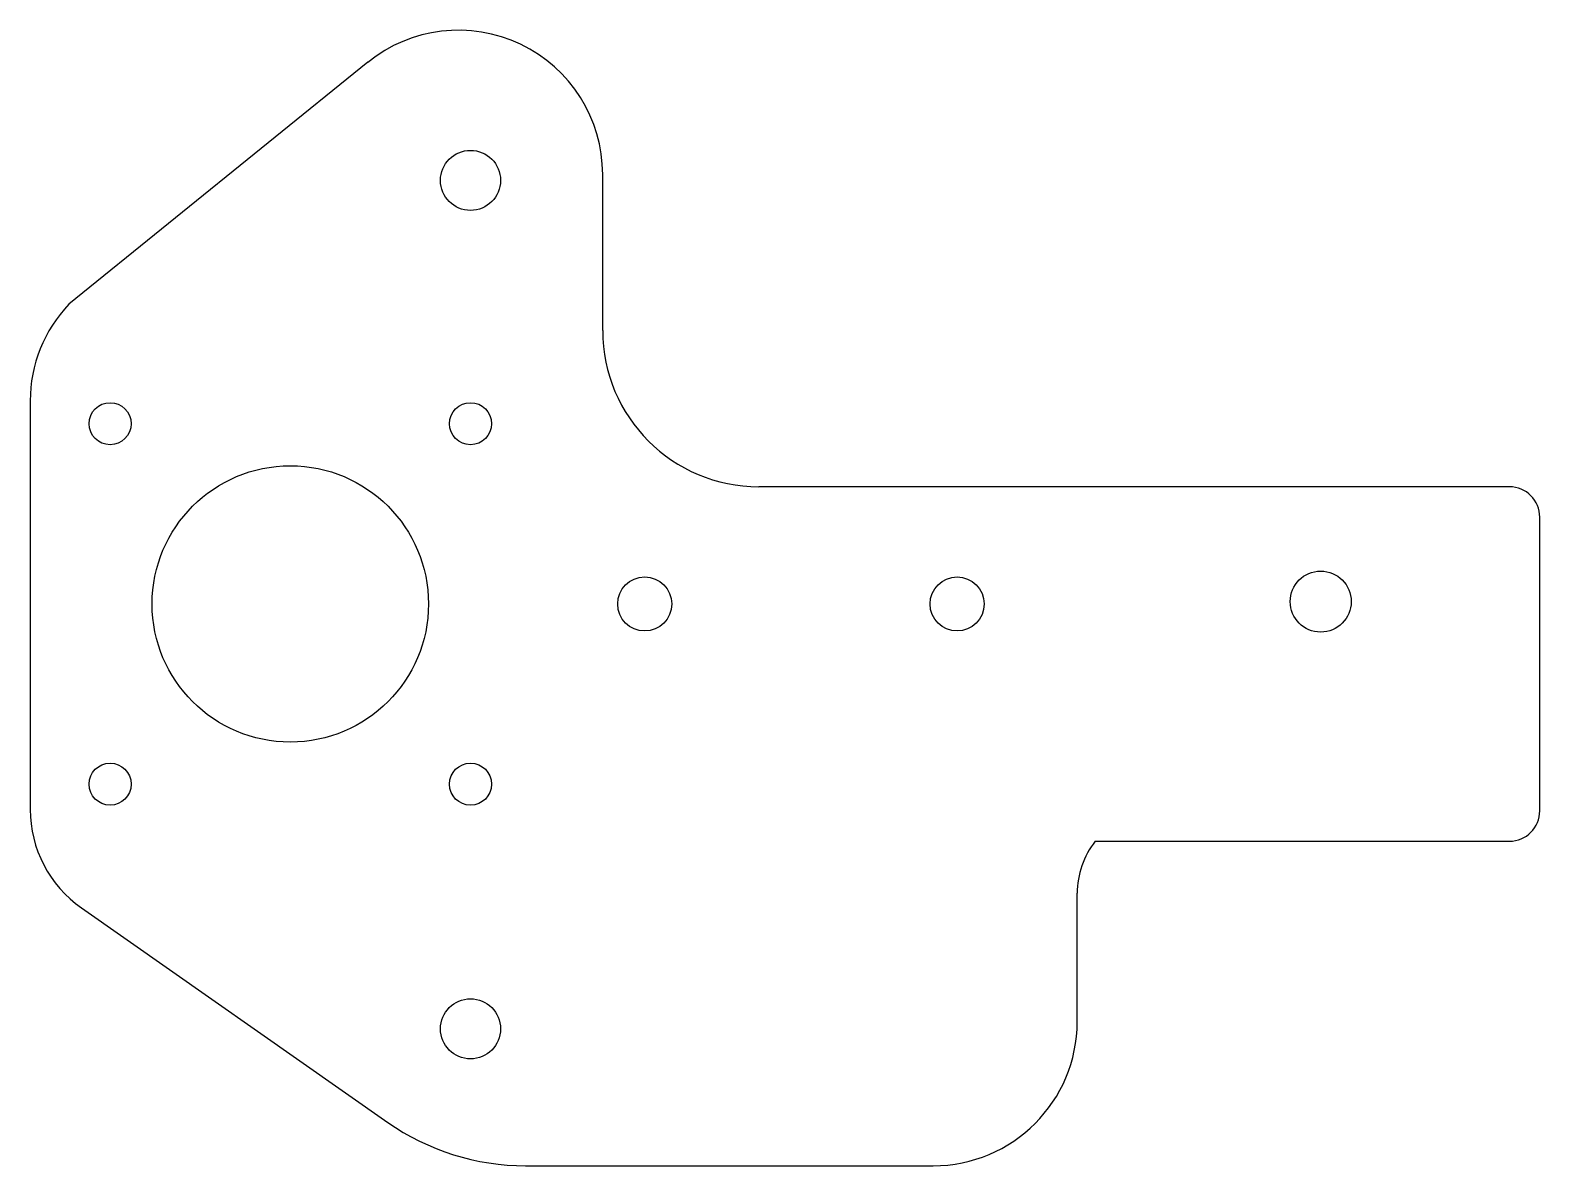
# Model space of a CAD drawing. Header units: inches. Extents: x -4.95 to 0, y -2.22 to 1.5.
import ezdxf

# ---------------------------------------------------------------- set-up
doc = ezdxf.new("R2010")
doc.units = ezdxf.units.IN
doc.header["$MEASUREMENT"] = 0

msp = doc.modelspace()

# ---------------------------------------------------------------- linework, layer by layer
at = {"color": 7, "linetype": 'Continuous', "lineweight": 25}
for p, q in [((-3.8406, 1.3908), (-4.8197, 0.5979)), ((-3.0709, 0.5118), (-3.0709, 1.0236)), ((-4.9469, 0.2816), (-4.9469, -1.057)), ((-0.1, 0), (-2.5591, 0)), ((0, -1.0614), (0, -0.1)), ((-1.4567, -1.1614), (-0.1, -1.1614)), ((-1.5157, -1.7524), (-1.5157, -1.3319)), ((-4.779, -1.3795), (-3.775, -2.0825)), ((-3.3234, -2.2249), (-1.9882, -2.2249))]:
    msp.add_line(p, q, dxfattribs=at)
for centre, radius in [((-3.5039, 1.0039), 0.0984), ((-4.685, 0.2067), 0.0689), ((-3.5039, 0.2067), 0.0689), ((-4.0945, -0.3839), 0.4528), ((-2.9331, -0.3839), 0.0886), ((-1.9094, -0.3839), 0.0886), ((-0.718, -0.3761), 0.1), ((-4.685, -0.9744), 0.0689), ((-3.5039, -0.9744), 0.0689), ((-3.5039, -1.7761), 0.0984)]:
    msp.add_circle(centre, radius, dxfattribs=at)
for centre, radius, start, end in [((-3.5433, 1.0236), 0.4724, 0, 129), ((-4.4897, 0.2816), 0.4572, 136.211, 180), ((-2.5591, 0.5118), 0.5118, 180, 270), ((-0.1, -0.1), 0.1, 0, 90), ((-4.5531, -1.057), 0.3937, 180, 235), ((-0.1, -1.0614), 0.1, 270, 0), ((-1.2402, -1.3319), 0.2756, 141.7868, 180), ((-1.9882, -1.7524), 0.4724, 270, 0), ((-3.3234, -1.4375), 0.7874, 235, 270)]:
    msp.add_arc(centre, radius, start, end, dxfattribs=at)

doc.saveas('drawing.dxf')
